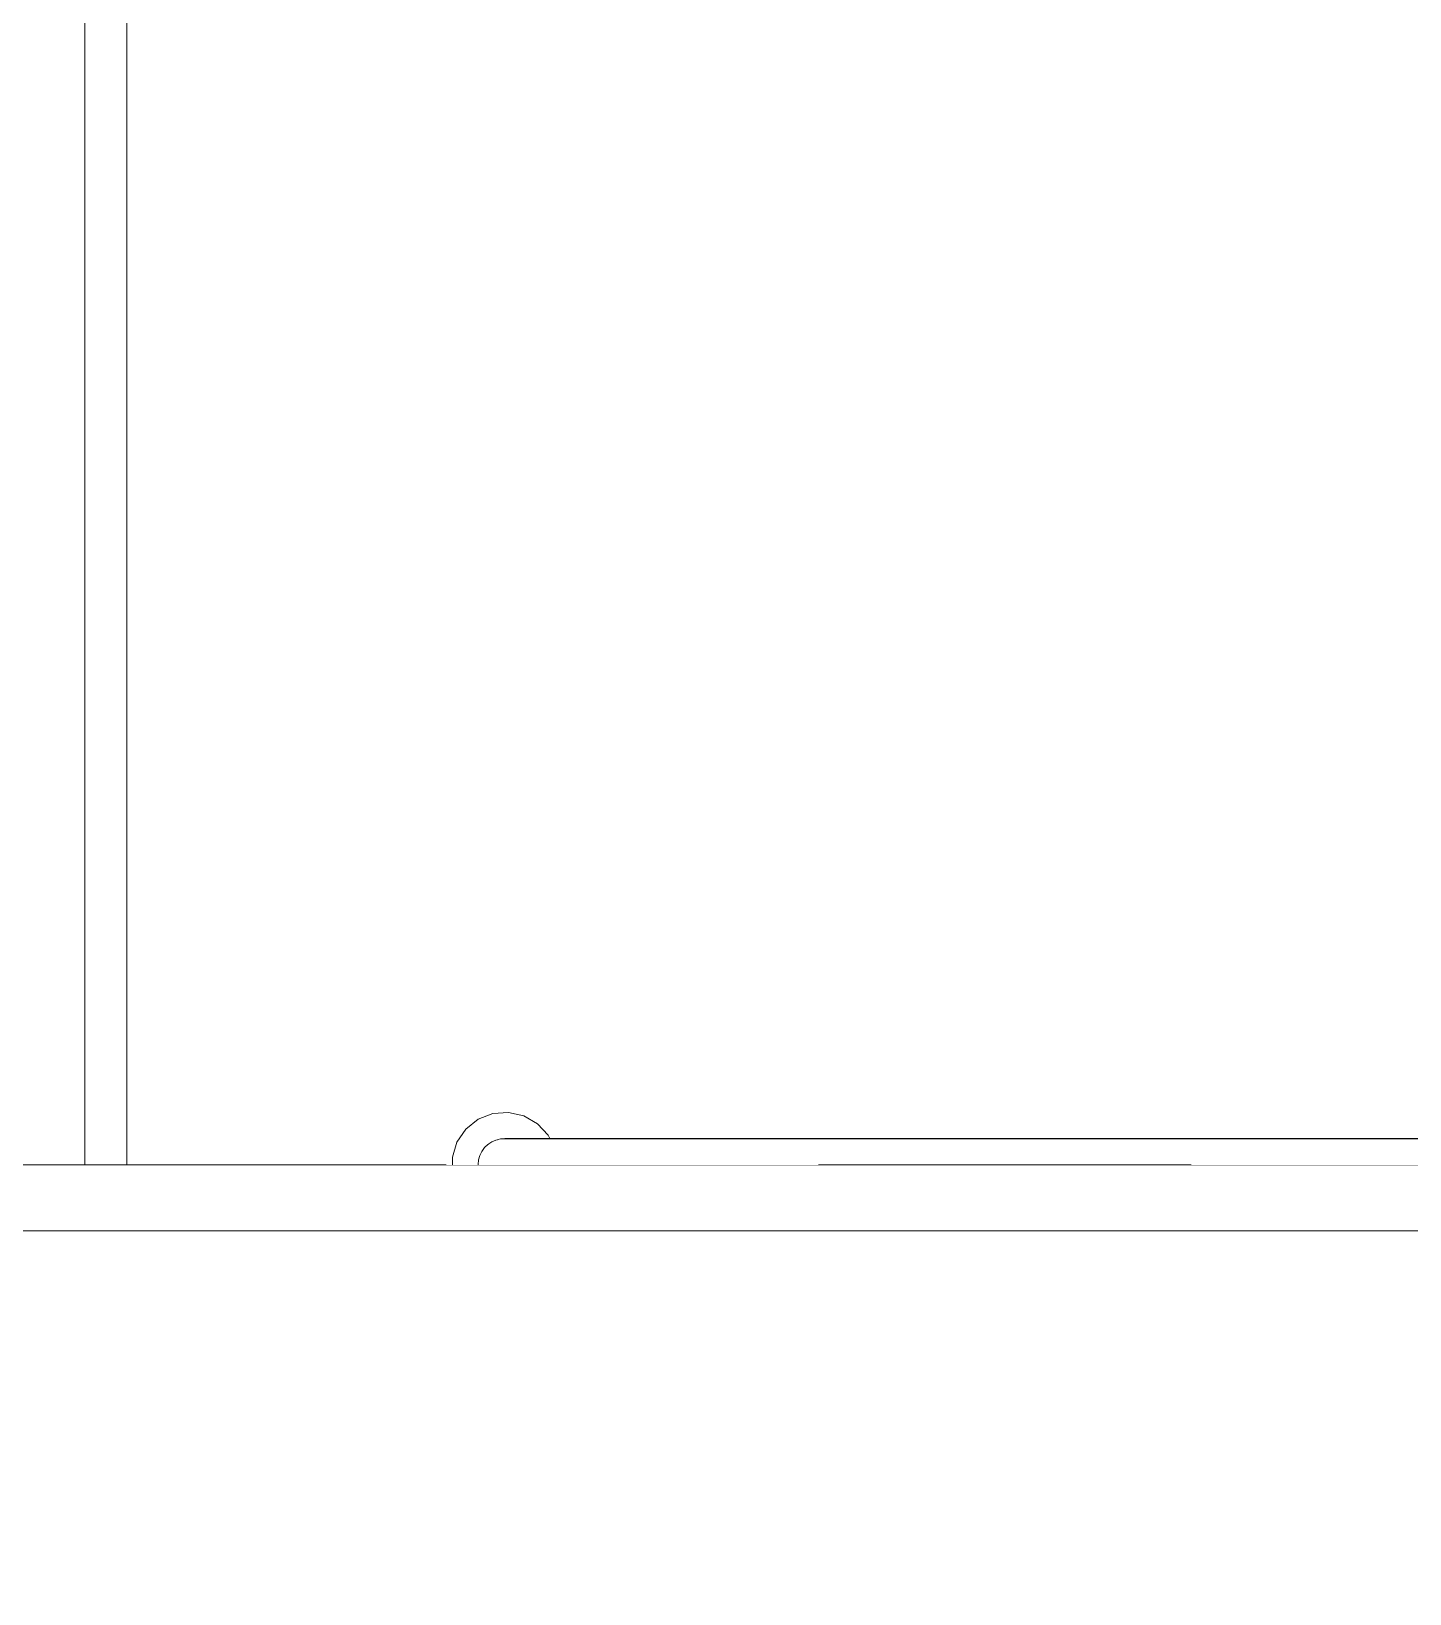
# Model space of a CAD drawing. Header units: millimetres. Extents: x -48147 to 1417267, y -496296 to 18123.
# Drawn here: x 1379659 to 1380182, y -487385 to -486793 of the extents above; entities that cross this region are included whole.
import ezdxf

# ---------------------------------------------------------------- set-up
doc = ezdxf.new("R2010")
doc.units = ezdxf.units.MM
doc.header["$MEASUREMENT"] = 0
doc.linetypes.add('Dashed', pattern=[2822.222233, 1411.111116, -1411.111116])
doc.linetypes.add('Wipeout_Contour', pattern=[1000, 0, -1000])
for name, color, linetype, lineweight, true_color in [('0_Pen_No__105', 7, 'Continuous', 15, 0xa6a6a6), ('New_A-35-M_FFE_Sanitary_Pen_No__74', 7, 'Continuous', 20, 0x606060), ('New_ArchiCAD Doors_Pen_No__63', 7, 'Continuous', 20, 0x606060)]:
    doc.layers.add(name, color=color, linetype=linetype, lineweight=lineweight, true_color=true_color)
for name, color, linetype in [('New_A-20-M_Floor_Slab', 7, 'Continuous'), ('New_A-25-M_Wall_Int', 7, 'Continuous'), ('New_A-35-M_FFE_Sanitary', 7, 'Continuous'), ('New_ArchiCAD Doors', 7, 'Continuous')]:
    doc.layers.add(name, color=color, linetype=linetype)
doc.layers.add('New_A-20-M_Floor_Slab_Pen_No__4', color=7, linetype='Continuous', lineweight=20)
doc.layers.add('New_A-25-M_Wall_Int_Pen_No__87', color=8, linetype='Continuous', lineweight=20)

# ---------------------------------------------------------------- blocks, each defined once
blk = doc.blocks.new('Section Elem_10_2', base_point=(1376122.47, -491272.82))
at = {"color": 254, "linetype": 'Wipeout_Contour', "lineweight": 0, "ltscale": 5852456.541347452}
blk.add_wipeout([(1376240.54, -487222.82), (1376240.54, -487247.82), (1382964.75, -487247.82), (1382964.75, -487222.82)], dxfattribs=at).dxf.layer = 'New_A-20-M_Floor_Slab'
at = {"layer": 'New_A-20-M_Floor_Slab_Pen_No__4', "linetype": 'Continuous'}
blk.add_line((1380531.99, -487222.82), (1376265.47, -487222.82), dxfattribs=at)
at = {"color": 254, "linetype": 'Wipeout_Contour', "lineweight": 0, "ltscale": 5852656.399980441}
blk.add_wipeout([(1376240.54, -487247.82), (1376240.54, -487522.82), (1382964.75, -487522.82), (1382964.75, -487247.82)], dxfattribs=at).dxf.layer = 'New_A-20-M_Floor_Slab'
at = {"layer": 'New_A-20-M_Floor_Slab_Pen_No__4', "linetype": 'Continuous'}
blk.add_line((1382964.75, -487247.82), (1376240.54, -487247.82), dxfattribs=at)
blk = doc.blocks.new('Section Elem_22_2', base_point=(1376122.47, -491272.82))
at = {"color": 254, "linetype": 'Wipeout_Contour', "lineweight": 0, "ltscale": 5851363.20549955}
blk.add_wipeout([(1379695.72, -487222.82), (1379695.72, -485122.82), (1379679.72, -485122.82), (1379679.72, -487222.82)], dxfattribs=at).dxf.layer = 'New_ArchiCAD Doors'
at = {"layer": 'New_ArchiCAD Doors_Pen_No__63', "linetype": 'Continuous'}
blk.add_line((1379679.72, -485122.82), (1379679.72, -487222.82), dxfattribs=at)
blk = doc.blocks.new('Section Elem_36_2', base_point=(1376122.47, -491272.82))
at = {"color": 254, "linetype": 'Wipeout_Contour', "lineweight": 0, "ltscale": 39514245.76056663}
blk.add_wipeout([(1379695.72, -484247.82), (1379695.72, -487222.82), (1379819.01, -487222.82), (1379819.01, -487219.84), (1379820.76, -487214.14), (1379824.12, -487209.22), (1379828.78, -487205.5), (1379834.33, -487203.32), (1379840.28, -487202.88), (1379846.09, -487204.2), (1379851.25, -487207.19), (1379855.31, -487211.56), (1379855.92, -487212.82), (1380421.67, -487212.82), (1380424.12, -487209.22), (1380428.78, -487205.5), (1380434.33, -487203.32), (1380440.28, -487202.88), (1380446.09, -487204.2), (1380451.25, -487207.19), (1380455.31, -487211.56), (1380457.9, -487216.93), (1380458.78, -487222.82), (1380515.99, -487222.82), (1380515.99, -484764.82), (1380531.99, -484764.82), (1380531.99, -484247.82)], dxfattribs=at).dxf.layer = 'New_A-25-M_Wall_Int'
at = {"layer": 'New_A-25-M_Wall_Int_Pen_No__87', "linetype": 'Continuous'}
blk.add_line((1379695.72, -484247.82), (1379695.72, -487222.82), dxfattribs=at)
blk = doc.blocks.new('Section Elem_214_2', base_point=(1376122.47, -491272.82))
at = {"color": 254, "linetype": 'Wipeout_Contour', "lineweight": 0, "ltscale": 5853315.347997817}
blk.add_wipeout([(1379838.96, -487212.82), (1379837.22, -487212.95), (1379838.5, -487212.94), (1379840.21, -487212.82)], dxfattribs=at).dxf.layer = 'New_A-35-M_FFE_Sanitary'
at = {"color": 254, "linetype": 'Wipeout_Contour', "lineweight": 0, "ltscale": 5853309.30235607}
blk.add_wipeout([(1379837.22, -487212.95), (1379835.53, -487213.37), (1379836.84, -487213.37), (1379838.5, -487212.94)], dxfattribs=at).dxf.layer = 'New_A-35-M_FFE_Sanitary'
at = {"color": 254, "linetype": 'Wipeout_Contour', "lineweight": 0, "ltscale": 5853303.921433142}
blk.add_wipeout([(1379835.53, -487213.37), (1379833.94, -487214.08), (1379835.28, -487214.08), (1379836.84, -487213.37)], dxfattribs=at).dxf.layer = 'New_A-35-M_FFE_Sanitary'
at = {"color": 254, "linetype": 'Wipeout_Contour', "lineweight": 0, "ltscale": 5853299.368966559}
blk.add_wipeout([(1379833.94, -487214.08), (1379832.49, -487215.05), (1379833.86, -487215.05), (1379835.28, -487214.08)], dxfattribs=at).dxf.layer = 'New_A-35-M_FFE_Sanitary'
at = {"color": 254, "linetype": 'Wipeout_Contour', "lineweight": 0, "ltscale": 5853324.79513854}
blk.add_wipeout([(1379840.21, -487212.82), (1379838.5, -487212.94), (1379842.32, -487212.94), (1379843.89, -487212.82)], dxfattribs=at).dxf.layer = 'New_A-35-M_FFE_Sanitary'
at = {"color": 254, "linetype": 'Wipeout_Contour', "lineweight": 0, "ltscale": 5853319.051759143}
blk.add_wipeout([(1379838.5, -487212.94), (1379836.84, -487213.37), (1379840.78, -487213.37), (1379842.32, -487212.94)], dxfattribs=at).dxf.layer = 'New_A-35-M_FFE_Sanitary'
at = {"color": 254, "linetype": 'Wipeout_Contour', "lineweight": 0, "ltscale": 5853295.783350865}
blk.add_wipeout([(1379832.49, -487215.05), (1379831.24, -487216.26), (1379832.63, -487216.26), (1379833.86, -487215.05)], dxfattribs=at).dxf.layer = 'New_A-35-M_FFE_Sanitary'
at = {"color": 254, "linetype": 'Wipeout_Contour', "lineweight": 0, "ltscale": 5853293.273615124}
blk.add_wipeout([(1379831.24, -487216.26), (1379830.21, -487217.67), (1379831.63, -487217.67), (1379832.63, -487216.26)], dxfattribs=at).dxf.layer = 'New_A-35-M_FFE_Sanitary'
at = {"color": 254, "linetype": 'Wipeout_Contour', "lineweight": 0, "ltscale": 5853313.960772853}
blk.add_wipeout([(1379836.84, -487213.37), (1379835.28, -487214.08), (1379839.34, -487214.08), (1379840.78, -487213.37)], dxfattribs=at).dxf.layer = 'New_A-35-M_FFE_Sanitary'
at = {"color": 254, "linetype": 'Wipeout_Contour', "lineweight": 0, "ltscale": 5853291.916134357}
blk.add_wipeout([(1379830.21, -487217.67), (1379829.45, -487219.24), (1379830.88, -487219.24), (1379831.63, -487217.67)], dxfattribs=at).dxf.layer = 'New_A-35-M_FFE_Sanitary'
at = {"color": 254, "linetype": 'Wipeout_Contour', "lineweight": 0, "ltscale": 5853309.676903009}
blk.add_wipeout([(1379835.28, -487214.08), (1379833.86, -487215.05), (1379838.03, -487215.05), (1379839.34, -487214.08)], dxfattribs=at).dxf.layer = 'New_A-35-M_FFE_Sanitary'
at = {"color": 254, "linetype": 'Wipeout_Contour', "lineweight": 0, "ltscale": 5853343.254606038}
blk.add_wipeout([(1379843.89, -487212.82), (1379842.32, -487212.94), (1379848.46, -487212.94), (1379849.83, -487212.82)], dxfattribs=at).dxf.layer = 'New_A-35-M_FFE_Sanitary'
at = {"color": 254, "linetype": 'Wipeout_Contour', "lineweight": 0, "ltscale": 5853291.75233622}
blk.add_wipeout([(1379829.45, -487219.24), (1379828.97, -487220.91), (1379830.41, -487220.91), (1379830.88, -487219.24)], dxfattribs=at).dxf.layer = 'New_A-35-M_FFE_Sanitary'
at = {"color": 254, "linetype": 'Wipeout_Contour', "lineweight": 0, "ltscale": 5853306.330374143}
blk.add_wipeout([(1379833.86, -487215.05), (1379832.63, -487216.26), (1379836.89, -487216.26), (1379838.03, -487215.05)], dxfattribs=at).dxf.layer = 'New_A-35-M_FFE_Sanitary'
at = {"color": 254, "linetype": 'Wipeout_Contour', "lineweight": 0, "ltscale": 5853292.787493761}
blk.add_wipeout([(1379828.97, -487220.91), (1379828.79, -487222.65), (1379830.23, -487222.65), (1379830.41, -487220.91)], dxfattribs=at).dxf.layer = 'New_A-35-M_FFE_Sanitary'
at = {"color": 254, "linetype": 'Wipeout_Contour', "lineweight": 0, "ltscale": 5853338.140044571}
blk.add_wipeout([(1379842.32, -487212.94), (1379840.78, -487213.37), (1379847.13, -487213.37), (1379848.46, -487212.94)], dxfattribs=at).dxf.layer = 'New_A-35-M_FFE_Sanitary'
at = {"color": 254, "linetype": 'Wipeout_Contour', "lineweight": 0, "ltscale": 5853304.022954134}
blk.add_wipeout([(1379832.63, -487216.26), (1379831.63, -487217.67), (1379835.96, -487217.67), (1379836.89, -487216.26)], dxfattribs=at).dxf.layer = 'New_A-35-M_FFE_Sanitary'
at = {"color": 254, "linetype": 'Wipeout_Contour', "lineweight": 0, "ltscale": 5853293.744879464}
blk.add_wipeout([(1379830.23, -487222.65), (1379828.79, -487222.65), (1379828.8, -487222.82), (1379830.24, -487222.82)], dxfattribs=at).dxf.layer = 'New_A-35-M_FFE_Sanitary'
at = {"color": 254, "linetype": 'Wipeout_Contour', "lineweight": 0, "ltscale": 5853333.651137894}
blk.add_wipeout([(1379840.78, -487213.37), (1379839.34, -487214.08), (1379845.88, -487214.08), (1379847.13, -487213.37)], dxfattribs=at).dxf.layer = 'New_A-35-M_FFE_Sanitary'
at = {"color": 254, "linetype": 'Wipeout_Contour', "lineweight": 0, "ltscale": 5853302.824861503}
blk.add_wipeout([(1379831.63, -487217.67), (1379830.88, -487219.24), (1379835.27, -487219.24), (1379835.96, -487217.67)], dxfattribs=at).dxf.layer = 'New_A-35-M_FFE_Sanitary'
at = {"color": 254, "linetype": 'Wipeout_Contour', "lineweight": 0, "ltscale": 5853329.924296178}
blk.add_wipeout([(1379839.34, -487214.08), (1379838.03, -487215.05), (1379844.74, -487215.05), (1379845.88, -487214.08)], dxfattribs=at).dxf.layer = 'New_A-35-M_FFE_Sanitary'
at = {"color": 254, "linetype": 'Wipeout_Contour', "lineweight": 0, "ltscale": 5853302.772631456}
blk.add_wipeout([(1379830.88, -487219.24), (1379830.41, -487220.91), (1379834.84, -487220.91), (1379835.27, -487219.24)], dxfattribs=at).dxf.layer = 'New_A-35-M_FFE_Sanitary'
at = {"color": 254, "linetype": 'Wipeout_Contour', "lineweight": 0, "ltscale": 5853369.783842938}
blk.add_wipeout([(1379849.83, -487212.82), (1379848.46, -487212.94), (1379856.63, -487212.94), (1379857.72, -487212.82)], dxfattribs=at).dxf.layer = 'New_A-35-M_FFE_Sanitary'
at = {"color": 254, "linetype": 'Wipeout_Contour', "lineweight": 0, "ltscale": 5853327.072798779}
blk.add_wipeout([(1379838.03, -487215.05), (1379836.89, -487216.26), (1379843.75, -487216.26), (1379844.74, -487215.05)], dxfattribs=at).dxf.layer = 'New_A-35-M_FFE_Sanitary'
at = {"color": 254, "linetype": 'Wipeout_Contour', "lineweight": 0, "ltscale": 5853303.86800505}
blk.add_wipeout([(1379830.41, -487220.91), (1379830.23, -487222.65), (1379834.67, -487222.65), (1379834.84, -487220.91)], dxfattribs=at).dxf.layer = 'New_A-35-M_FFE_Sanitary'
at = {"color": 254, "linetype": 'Wipeout_Contour', "lineweight": 0, "ltscale": 5853365.57264486}
blk.add_wipeout([(1379848.46, -487212.94), (1379847.13, -487213.37), (1379855.57, -487213.37), (1379856.63, -487212.94)], dxfattribs=at).dxf.layer = 'New_A-35-M_FFE_Sanitary'
at = {"color": 254, "linetype": 'Wipeout_Contour', "lineweight": 0, "ltscale": 5853325.183349265}
blk.add_wipeout([(1379836.89, -487216.26), (1379835.96, -487217.67), (1379842.95, -487217.67), (1379843.75, -487216.26)], dxfattribs=at).dxf.layer = 'New_A-35-M_FFE_Sanitary'
at = {"color": 254, "linetype": 'Wipeout_Contour', "lineweight": 0, "ltscale": 5853304.839892142}
blk.add_wipeout([(1379834.67, -487222.65), (1379830.23, -487222.65), (1379830.24, -487222.82), (1379834.68, -487222.82)], dxfattribs=at).dxf.layer = 'New_A-35-M_FFE_Sanitary'
at = {"color": 254, "linetype": 'Wipeout_Contour', "lineweight": 0, "ltscale": 5853361.948586566}
blk.add_wipeout([(1379847.13, -487213.37), (1379845.88, -487214.08), (1379854.57, -487214.08), (1379855.57, -487213.37)], dxfattribs=at).dxf.layer = 'New_A-35-M_FFE_Sanitary'
at = {"color": 254, "linetype": 'Wipeout_Contour', "lineweight": 0, "ltscale": 5853324.313437786}
blk.add_wipeout([(1379835.96, -487217.67), (1379835.27, -487219.24), (1379842.35, -487219.24), (1379842.95, -487217.67)], dxfattribs=at).dxf.layer = 'New_A-35-M_FFE_Sanitary'
at = {"color": 254, "linetype": 'Wipeout_Contour', "lineweight": 0, "ltscale": 5853359.021783926}
blk.add_wipeout([(1379845.88, -487214.08), (1379844.74, -487215.05), (1379853.66, -487215.05), (1379854.57, -487214.08)], dxfattribs=at).dxf.layer = 'New_A-35-M_FFE_Sanitary'
at = {"color": 254, "linetype": 'Wipeout_Contour', "lineweight": 0, "ltscale": 5853324.489590758}
blk.add_wipeout([(1379835.27, -487219.24), (1379834.84, -487220.91), (1379841.97, -487220.91), (1379842.35, -487219.24)], dxfattribs=at).dxf.layer = 'New_A-35-M_FFE_Sanitary'
at = {"color": 254, "linetype": 'Wipeout_Contour', "lineweight": 0, "ltscale": 5853403.051587499}
blk.add_wipeout([(1379857.72, -487212.82), (1379856.63, -487212.94), (1379866.41, -487212.94), (1379867.17, -487212.82)], dxfattribs=at).dxf.layer = 'New_A-35-M_FFE_Sanitary'
at = {"color": 254, "linetype": 'Wipeout_Contour', "lineweight": 0, "ltscale": 5853356.881191434}
blk.add_wipeout([(1379844.74, -487215.05), (1379843.75, -487216.26), (1379852.87, -487216.26), (1379853.66, -487215.05)], dxfattribs=at).dxf.layer = 'New_A-35-M_FFE_Sanitary'
at = {"color": 254, "linetype": 'Wipeout_Contour', "lineweight": 0, "ltscale": 5853325.706560774}
blk.add_wipeout([(1379834.84, -487220.91), (1379834.67, -487222.65), (1379841.83, -487222.65), (1379841.97, -487220.91)], dxfattribs=at).dxf.layer = 'New_A-35-M_FFE_Sanitary'
at = {"color": 254, "linetype": 'Wipeout_Contour', "lineweight": 0, "ltscale": 5853355.591896053}
blk.add_wipeout([(1379843.75, -487216.26), (1379842.95, -487217.67), (1379852.23, -487217.67), (1379852.87, -487216.26)], dxfattribs=at).dxf.layer = 'New_A-35-M_FFE_Sanitary'
at = {"color": 254, "linetype": 'Wipeout_Contour', "lineweight": 0, "ltscale": 5853326.709558614}
blk.add_wipeout([(1379841.83, -487222.65), (1379834.67, -487222.65), (1379834.68, -487222.82), (1379841.84, -487222.82)], dxfattribs=at).dxf.layer = 'New_A-35-M_FFE_Sanitary'
at = {"color": 254, "linetype": 'Wipeout_Contour', "lineweight": 0, "ltscale": 5853399.973072633}
blk.add_wipeout([(1379856.63, -487212.94), (1379855.57, -487213.37), (1379865.67, -487213.37), (1379866.41, -487212.94)], dxfattribs=at).dxf.layer = 'New_A-35-M_FFE_Sanitary'
at = {"color": 254, "linetype": 'Wipeout_Contour', "lineweight": 0, "ltscale": 5853355.193135815}
blk.add_wipeout([(1379842.95, -487217.67), (1379842.35, -487219.24), (1379851.75, -487219.24), (1379852.23, -487217.67)], dxfattribs=at).dxf.layer = 'New_A-35-M_FFE_Sanitary'
at = {"color": 254, "linetype": 'Wipeout_Contour', "lineweight": 0, "ltscale": 5853397.433366119}
blk.add_wipeout([(1379855.57, -487213.37), (1379854.57, -487214.08), (1379864.97, -487214.08), (1379865.67, -487213.37)], dxfattribs=at).dxf.layer = 'New_A-35-M_FFE_Sanitary'
at = {"color": 254, "linetype": 'Wipeout_Contour', "lineweight": 0, "ltscale": 5853355.697103484}
blk.add_wipeout([(1379842.35, -487219.24), (1379841.97, -487220.91), (1379851.45, -487220.91), (1379851.75, -487219.24)], dxfattribs=at).dxf.layer = 'New_A-35-M_FFE_Sanitary'
at = {"color": 254, "linetype": 'Wipeout_Contour', "lineweight": 0, "ltscale": 5853395.509622337}
blk.add_wipeout([(1379854.57, -487214.08), (1379853.66, -487215.05), (1379864.34, -487215.05), (1379864.97, -487214.08)], dxfattribs=at).dxf.layer = 'New_A-35-M_FFE_Sanitary'
at = {"color": 254, "linetype": 'Wipeout_Contour', "lineweight": 0, "ltscale": 5853357.088571558}
blk.add_wipeout([(1379841.97, -487220.91), (1379841.83, -487222.65), (1379851.34, -487222.65), (1379851.45, -487220.91)], dxfattribs=at).dxf.layer = 'New_A-35-M_FFE_Sanitary'
at = {"color": 254, "linetype": 'Wipeout_Contour', "lineweight": 0, "ltscale": 5853394.260305095}
blk.add_wipeout([(1379853.66, -487215.05), (1379852.87, -487216.26), (1379863.79, -487216.26), (1379864.34, -487215.05)], dxfattribs=at).dxf.layer = 'New_A-35-M_FFE_Sanitary'
at = {"color": 254, "linetype": 'Wipeout_Contour', "lineweight": 0, "ltscale": 5853358.13619623}
blk.add_wipeout([(1379851.34, -487222.65), (1379841.83, -487222.65), (1379841.84, -487222.82), (1379851.34, -487222.82)], dxfattribs=at).dxf.layer = 'New_A-35-M_FFE_Sanitary'
at = {"color": 254, "linetype": 'Wipeout_Contour', "lineweight": 0, "ltscale": 5853441.389268487}
blk.add_wipeout([(1379867.17, -487212.82), (1379866.41, -487212.94), (1379877.31, -487212.94), (1379877.7, -487212.82)], dxfattribs=at).dxf.layer = 'New_A-35-M_FFE_Sanitary'
at = {"color": 254, "linetype": 'Wipeout_Contour', "lineweight": 0, "ltscale": 5853393.723408085}
blk.add_wipeout([(1379852.87, -487216.26), (1379852.23, -487217.67), (1379863.35, -487217.67), (1379863.79, -487216.26)], dxfattribs=at).dxf.layer = 'New_A-35-M_FFE_Sanitary'
at = {"color": 254, "linetype": 'Wipeout_Contour', "lineweight": 0, "ltscale": 5853439.615994697}
blk.add_wipeout([(1379866.41, -487212.94), (1379865.67, -487213.37), (1379876.93, -487213.37), (1379877.31, -487212.94)], dxfattribs=at).dxf.layer = 'New_A-35-M_FFE_Sanitary'
at = {"color": 254, "linetype": 'Wipeout_Contour', "lineweight": 0, "ltscale": 5853393.9152966}
blk.add_wipeout([(1379852.23, -487217.67), (1379851.75, -487219.24), (1379863.01, -487219.24), (1379863.35, -487217.67)], dxfattribs=at).dxf.layer = 'New_A-35-M_FFE_Sanitary'
at = {"color": 254, "linetype": 'Wipeout_Contour', "lineweight": 0, "ltscale": 5853438.325817357}
blk.add_wipeout([(1379865.67, -487213.37), (1379864.97, -487214.08), (1379876.57, -487214.08), (1379876.93, -487213.37)], dxfattribs=at).dxf.layer = 'New_A-35-M_FFE_Sanitary'
at = {"color": 254, "linetype": 'Wipeout_Contour', "lineweight": 0, "ltscale": 5853394.830205974}
blk.add_wipeout([(1379851.75, -487219.24), (1379851.45, -487220.91), (1379862.8, -487220.91), (1379863.01, -487219.24)], dxfattribs=at).dxf.layer = 'New_A-35-M_FFE_Sanitary'
at = {"color": 254, "linetype": 'Wipeout_Contour', "lineweight": 0, "ltscale": 5853437.557911545}
blk.add_wipeout([(1379864.97, -487214.08), (1379864.34, -487215.05), (1379876.25, -487215.05), (1379876.57, -487214.08)], dxfattribs=at).dxf.layer = 'New_A-35-M_FFE_Sanitary'
at = {"color": 254, "linetype": 'Wipeout_Contour', "lineweight": 0, "ltscale": 5853396.440412091}
blk.add_wipeout([(1379851.45, -487220.91), (1379851.34, -487222.65), (1379862.72, -487222.65), (1379862.8, -487220.91)], dxfattribs=at).dxf.layer = 'New_A-35-M_FFE_Sanitary'
at = {"color": 254, "linetype": 'Wipeout_Contour', "lineweight": 0, "ltscale": 5853437.335609606}
blk.add_wipeout([(1379864.34, -487215.05), (1379863.79, -487216.26), (1379875.97, -487216.26), (1379876.25, -487215.05)], dxfattribs=at).dxf.layer = 'New_A-35-M_FFE_Sanitary'
at = {"color": 254, "linetype": 'Wipeout_Contour', "lineweight": 0, "ltscale": 5853397.544027067}
blk.add_wipeout([(1379862.72, -487222.65), (1379851.34, -487222.65), (1379851.34, -487222.82), (1379862.73, -487222.82)], dxfattribs=at).dxf.layer = 'New_A-35-M_FFE_Sanitary'
at = {"color": 254, "linetype": 'Wipeout_Contour', "lineweight": 0, "ltscale": 33656485.94966842}
blk.add_wipeout([(1379819.01, -487222.82), (1379828.8, -487222.82), (1379828.79, -487222.65), (1379828.97, -487220.91), (1379829.45, -487219.24), (1379830.21, -487217.67), (1379831.24, -487216.26), (1379832.49, -487215.05), (1379833.94, -487214.08), (1379835.53, -487213.37), (1379837.22, -487212.95), (1379838.96, -487212.82), (1379849.83, -487212.82), (1379855.92, -487212.82), (1379855.31, -487211.56), (1379851.25, -487207.19), (1379846.09, -487204.2), (1379840.28, -487202.88), (1379834.33, -487203.32), (1379828.78, -487205.5), (1379824.12, -487209.22), (1379820.76, -487214.14), (1379819.01, -487219.84)], dxfattribs=at).dxf.layer = 'New_A-35-M_FFE_Sanitary'
at = {"color": 254, "linetype": 'Wipeout_Contour', "lineweight": 0, "ltscale": 5853482.80832905}
blk.add_wipeout([(1379877.7, -487212.82), (1379877.31, -487212.94), (1379888.7, -487212.95), (1379888.79, -487212.82)], dxfattribs=at).dxf.layer = 'New_A-35-M_FFE_Sanitary'
at = {"color": 254, "linetype": 'Wipeout_Contour', "lineweight": 0, "ltscale": 5853437.665689423}
blk.add_wipeout([(1379863.79, -487216.26), (1379863.35, -487217.67), (1379875.74, -487217.67), (1379875.97, -487216.26)], dxfattribs=at).dxf.layer = 'New_A-35-M_FFE_Sanitary'
at = {"layer": 'New_A-35-M_FFE_Sanitary_Pen_No__74', "linetype": 'Continuous'}
for p, q in [((1379824.12, -487209.22), (1379828.78, -487205.5)), ((1379828.78, -487205.5), (1379834.33, -487203.32)), ((1379834.33, -487203.32), (1379840.28, -487202.88)), ((1379840.28, -487202.88), (1379846.09, -487204.2)), ((1379846.09, -487204.2), (1379851.25, -487207.19)), ((1379851.25, -487207.19), (1379855.31, -487211.56)), ((1379819.01, -487219.84), (1379820.76, -487214.14)), ((1379820.76, -487214.14), (1379824.12, -487209.22)), ((1379833.94, -487214.08), (1379832.49, -487215.05)), ((1379835.53, -487213.37), (1379833.94, -487214.08)), ((1379837.22, -487212.95), (1379835.53, -487213.37)), ((1379838.96, -487212.82), (1379837.22, -487212.95)), ((1379838.96, -487212.82), (1379840.21, -487212.82)), ((1379840.21, -487212.82), (1379843.89, -487212.82)), ((1379843.89, -487212.82), (1379849.83, -487212.82)), ((1379849.83, -487212.82), (1379857.72, -487212.82)), ((1379855.31, -487211.56), (1379855.92, -487212.82)), ((1379857.72, -487212.82), (1379867.17, -487212.82)), ((1379819.01, -487222.82), (1379819.01, -487219.84)), ((1379829.45, -487219.24), (1379828.97, -487220.91)), ((1379830.21, -487217.67), (1379829.45, -487219.24)), ((1379831.24, -487216.26), (1379830.21, -487217.67)), ((1379832.49, -487215.05), (1379831.24, -487216.26)), ((1379828.97, -487220.91), (1379828.79, -487222.65)), ((1379828.79, -487222.65), (1379828.8, -487222.82))]:
    blk.add_line(p, q, dxfattribs=at)
at = {"color": 254, "linetype": 'Wipeout_Contour', "lineweight": 0, "ltscale": 5853482.265502609}
blk.add_wipeout([(1379877.31, -487212.94), (1379876.93, -487213.37), (1379888.6, -487213.37), (1379888.7, -487212.95)], dxfattribs=at).dxf.layer = 'New_A-35-M_FFE_Sanitary'
at = {"color": 254, "linetype": 'Wipeout_Contour', "lineweight": 0, "ltscale": 5853438.538164622}
blk.add_wipeout([(1379863.35, -487217.67), (1379863.01, -487219.24), (1379875.57, -487219.24), (1379875.74, -487217.67)], dxfattribs=at).dxf.layer = 'New_A-35-M_FFE_Sanitary'
at = {"color": 254, "linetype": 'Wipeout_Contour', "lineweight": 0, "ltscale": 5853482.152860517}
blk.add_wipeout([(1379876.93, -487213.37), (1379876.57, -487214.08), (1379888.51, -487214.08), (1379888.6, -487213.37)], dxfattribs=at).dxf.layer = 'New_A-35-M_FFE_Sanitary'
at = {"color": 254, "linetype": 'Wipeout_Contour', "lineweight": 0, "ltscale": 5853439.926583603}
blk.add_wipeout([(1379863.01, -487219.24), (1379862.8, -487220.91), (1379875.46, -487220.91), (1379875.57, -487219.24)], dxfattribs=at).dxf.layer = 'New_A-35-M_FFE_Sanitary'
at = {"color": 254, "linetype": 'Wipeout_Contour', "lineweight": 0, "ltscale": 5853482.474010939}
blk.add_wipeout([(1379876.57, -487214.08), (1379876.25, -487215.05), (1379888.43, -487215.05), (1379888.51, -487214.08)], dxfattribs=at).dxf.layer = 'New_A-35-M_FFE_Sanitary'
at = {"color": 254, "linetype": 'Wipeout_Contour', "lineweight": 0, "ltscale": 5853441.78882847}
blk.add_wipeout([(1379862.8, -487220.91), (1379862.72, -487222.65), (1379875.42, -487222.65), (1379875.46, -487220.91)], dxfattribs=at).dxf.layer = 'New_A-35-M_FFE_Sanitary'
at = {"color": 254, "linetype": 'Wipeout_Contour', "lineweight": 0, "ltscale": 5853483.219207896}
blk.add_wipeout([(1379876.25, -487215.05), (1379875.97, -487216.26), (1379888.36, -487216.26), (1379888.43, -487215.05)], dxfattribs=at).dxf.layer = 'New_A-35-M_FFE_Sanitary'
at = {"color": 254, "linetype": 'Wipeout_Contour', "lineweight": 0, "ltscale": 5853442.957141244}
blk.add_wipeout([(1379875.42, -487222.65), (1379862.72, -487222.65), (1379862.73, -487222.82), (1379875.42, -487222.82)], dxfattribs=at).dxf.layer = 'New_A-35-M_FFE_Sanitary'
at = {"layer": 'New_A-35-M_FFE_Sanitary_Pen_No__74', "linetype": 'Continuous'}
blk.add_line((1379867.17, -487212.82), (1379877.7, -487212.82), dxfattribs=at)
at = {"color": 254, "linetype": 'Wipeout_Contour', "lineweight": 0, "ltscale": 5854447.150754228}
blk.add_wipeout([(1379888.79, -487212.82), (1379888.7, -487212.95), (1380388.87, -487212.95), (1380388.77, -487212.82)], dxfattribs=at).dxf.layer = 'New_A-35-M_FFE_Sanitary'
at = {"color": 254, "linetype": 'Wipeout_Contour', "lineweight": 0, "ltscale": 5853484.365822186}
blk.add_wipeout([(1379875.97, -487216.26), (1379875.74, -487217.67), (1379888.3, -487217.67), (1379888.36, -487216.26)], dxfattribs=at).dxf.layer = 'New_A-35-M_FFE_Sanitary'
at = {"color": 254, "linetype": 'Wipeout_Contour', "lineweight": 0, "ltscale": 5854447.512404687}
blk.add_wipeout([(1379888.7, -487212.95), (1379888.6, -487213.37), (1380388.97, -487213.37), (1380388.87, -487212.95)], dxfattribs=at).dxf.layer = 'New_A-35-M_FFE_Sanitary'
at = {"color": 254, "linetype": 'Wipeout_Contour', "lineweight": 0, "ltscale": 5853485.879038127}
blk.add_wipeout([(1379875.74, -487217.67), (1379875.57, -487219.24), (1379888.26, -487219.24), (1379888.3, -487217.67)], dxfattribs=at).dxf.layer = 'New_A-35-M_FFE_Sanitary'
at = {"color": 254, "linetype": 'Wipeout_Contour', "lineweight": 0, "ltscale": 5854448.265127281}
blk.add_wipeout([(1379888.6, -487213.37), (1379888.51, -487214.08), (1380389.06, -487214.08), (1380388.97, -487213.37)], dxfattribs=at).dxf.layer = 'New_A-35-M_FFE_Sanitary'
at = {"color": 254, "linetype": 'Wipeout_Contour', "lineweight": 0, "ltscale": 5853487.712910835}
blk.add_wipeout([(1379875.57, -487219.24), (1379875.46, -487220.91), (1379888.23, -487220.91), (1379888.26, -487219.24)], dxfattribs=at).dxf.layer = 'New_A-35-M_FFE_Sanitary'
at = {"color": 254, "linetype": 'Wipeout_Contour', "lineweight": 0, "ltscale": 5854449.386052071}
blk.add_wipeout([(1379888.51, -487214.08), (1379888.43, -487215.05), (1380389.14, -487215.05), (1380389.06, -487214.08)], dxfattribs=at).dxf.layer = 'New_A-35-M_FFE_Sanitary'
at = {"color": 254, "linetype": 'Wipeout_Contour', "lineweight": 0, "ltscale": 5853489.811759638}
blk.add_wipeout([(1379875.46, -487220.91), (1379875.42, -487222.65), (1379888.22, -487222.65), (1379888.23, -487220.91)], dxfattribs=at).dxf.layer = 'New_A-35-M_FFE_Sanitary'
at = {"color": 254, "linetype": 'Wipeout_Contour', "lineweight": 0, "ltscale": 5854450.841121914}
blk.add_wipeout([(1379888.43, -487215.05), (1379888.36, -487216.26), (1380389.21, -487216.26), (1380389.14, -487215.05)], dxfattribs=at).dxf.layer = 'New_A-35-M_FFE_Sanitary'
at = {"color": 254, "linetype": 'Wipeout_Contour', "lineweight": 0, "ltscale": 5853491.041616266}
blk.add_wipeout([(1379888.22, -487222.65), (1379875.42, -487222.65), (1379875.42, -487222.82), (1379888.22, -487222.82)], dxfattribs=at).dxf.layer = 'New_A-35-M_FFE_Sanitary'
at = {"layer": 'New_A-35-M_FFE_Sanitary_Pen_No__74', "linetype": 'Continuous'}
for p, q in [((1379877.7, -487212.82), (1379888.79, -487212.82)), ((1379888.79, -487212.82), (1380388.77, -487212.82))]:
    blk.add_line(p, q, dxfattribs=at)
at = {"color": 254, "linetype": 'Wipeout_Contour', "lineweight": 0, "ltscale": 5854452.586127082}
blk.add_wipeout([(1379888.36, -487216.26), (1379888.3, -487217.67), (1380389.27, -487217.67), (1380389.21, -487216.26)], dxfattribs=at).dxf.layer = 'New_A-35-M_FFE_Sanitary'
at = {"color": 254, "linetype": 'Wipeout_Contour', "lineweight": 0, "ltscale": 5854454.568048332}
blk.add_wipeout([(1379888.3, -487217.67), (1379888.26, -487219.24), (1380389.31, -487219.24), (1380389.27, -487217.67)], dxfattribs=at).dxf.layer = 'New_A-35-M_FFE_Sanitary'
at = {"color": 254, "linetype": 'Wipeout_Contour', "lineweight": 0, "ltscale": 5854456.726667644}
blk.add_wipeout([(1379888.26, -487219.24), (1379888.23, -487220.91), (1380389.34, -487220.91), (1380389.31, -487219.24)], dxfattribs=at).dxf.layer = 'New_A-35-M_FFE_Sanitary'
at = {"color": 254, "linetype": 'Wipeout_Contour', "lineweight": 0, "ltscale": 5854458.996397715}
blk.add_wipeout([(1379888.23, -487220.91), (1379888.22, -487222.65), (1380389.35, -487222.65), (1380389.34, -487220.91)], dxfattribs=at).dxf.layer = 'New_A-35-M_FFE_Sanitary'
at = {"color": 254, "linetype": 'Wipeout_Contour', "lineweight": 0, "ltscale": 5854460.266973183}
blk.add_wipeout([(1380389.35, -487222.65), (1379888.22, -487222.65), (1379888.22, -487222.82), (1380389.34, -487222.82)], dxfattribs=at).dxf.layer = 'New_A-35-M_FFE_Sanitary'
blk = doc.blocks.new('S-25 Building Section_STORY_MARKER', base_point=(1376122.47, -491272.82))
at = {"layer": '0_Pen_No__105', "linetype": 'Dashed', "ltscale": 0.1}
blk.add_line((1357662.26, -487222.82), (1413604.89, -487222.82), dxfattribs=at)

msp = doc.modelspace()

# ---------------------------------------------------------------- block references
at = {"layer": 'New_A-20-M_Floor_Slab'}
msp.add_blockref('Section Elem_10_2', (1376122.47, -491272.82), dxfattribs=at)

# ---------------------------------------------------------------- next in the draw order: block references
at = {"layer": 'New_ArchiCAD Doors'}
msp.add_blockref('Section Elem_22_2', (1376122.47, -491272.82), dxfattribs=at)

# ---------------------------------------------------------------- next in the draw order: block references
at = {"layer": 'New_A-25-M_Wall_Int'}
msp.add_blockref('Section Elem_36_2', (1376122.47, -491272.82), dxfattribs=at)

# ---------------------------------------------------------------- next in the draw order: block references
at = {"layer": 'New_A-35-M_FFE_Sanitary'}
msp.add_blockref('Section Elem_214_2', (1376122.47, -491272.82), dxfattribs=at)

# ---------------------------------------------------------------- next in the draw order: block references
at = {"linetype": 'Continuous', "lineweight": 0}
msp.add_blockref('S-25 Building Section_STORY_MARKER', (1376122.47, -491272.82), dxfattribs=at)

doc.saveas('drawing.dxf')
